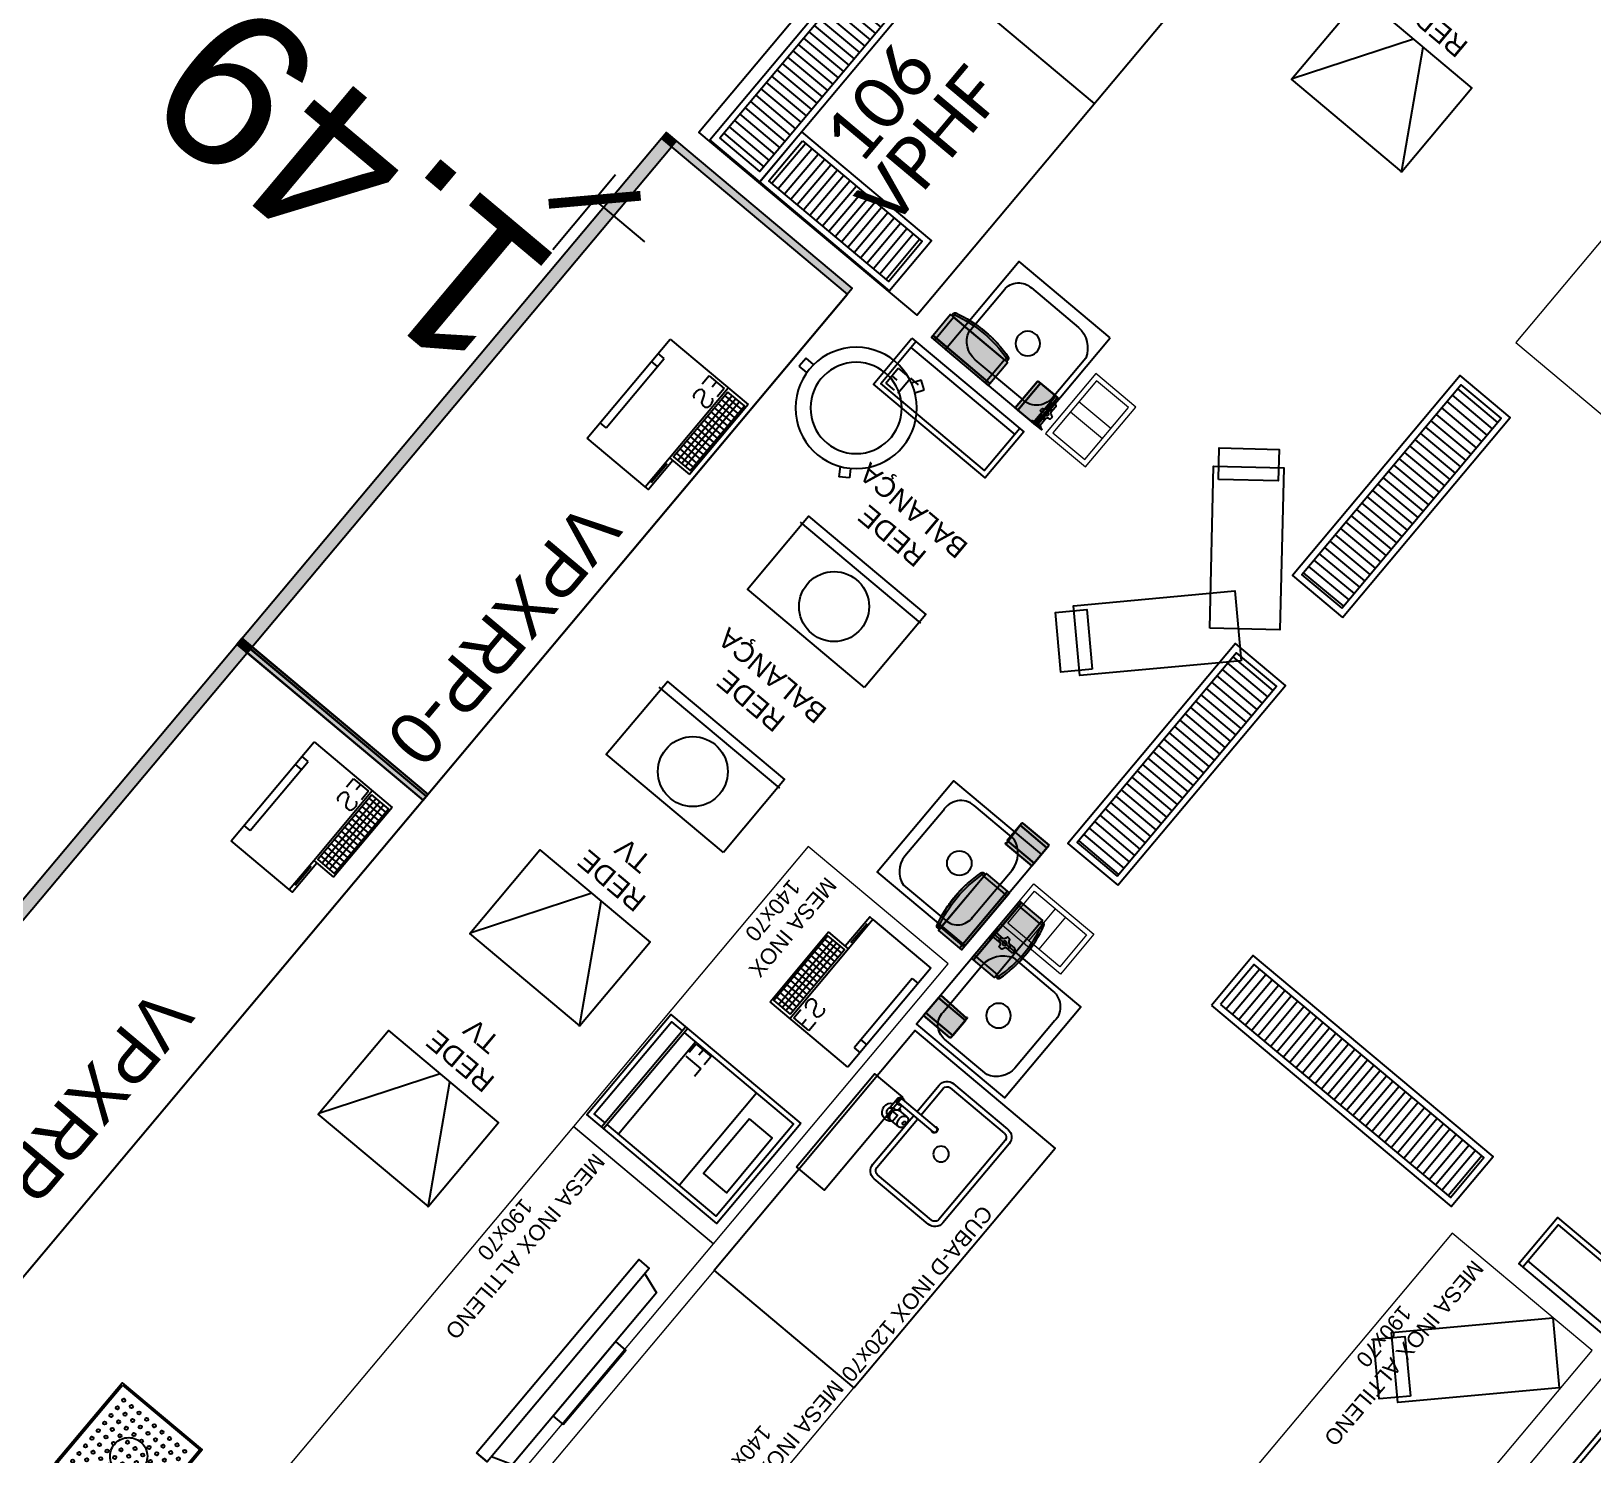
# Model space of a CAD drawing. Header units: metres. Extents: x 822482 to 822767, y 9662202 to 9662512.
# Drawn here: x 822692.39 to 822698.37, y 9662405.03 to 9662410.48 of the extents above; entities that cross this region are included whole.
import ezdxf
from ezdxf.enums import TextEntityAlignment as Align

# ---------------------------------------------------------------- set-up
doc = ezdxf.new("R2010")
doc.units = ezdxf.units.M
doc.linetypes.add('20006_ARQ_1000_3PV$0$CRF-EPL-L-ARQ-PE-BASE TÉRREO-R08$0$XREF - Ampliações.$0$PA-VAL-BASE-TER$0$HIDDEN', pattern=[9.525, 6.35, -3.175])
for name, color, linetype in [('20006_ARQ_1000_3PV$0$ARQ-SAN', 9, 'Continuous'), ('ARQ_NE_EQUIPAMENTOS', 7, 'Continuous'), ('AÇO INOX', 11, 'Continuous'), ('INOX_MOB', 252, 'Continuous')]:
    doc.layers.add(name, color=color, linetype=linetype)
doc.layers.add('20006_ARQ_1400_3PV$0$I-PONTO-ELE', color=114, linetype='Continuous', lineweight=0)
doc.layers.add('ARQ_NE_MOBILIÁRIOS', color=251, linetype='Continuous', lineweight=0)
doc.layers.add('ARQ_NE_COTAS', color=7, linetype='Continuous', true_color=0x000000)
doc.layers.add('ARQ_NE_GRELHAS', color=7, linetype='Continuous', true_color=0x0032c7)
doc.layers.add('ARQ_NE_INOX', color=7, linetype='Continuous', lineweight=0, true_color=0x0032c7)
doc.styles.add('20006_ARQ_1400_3PV$0$ROMANS', font='romans.shx')
doc.styles.add('Arial', font='arial.ttf', dxfattribs={"height": 0.6})
doc.styles.add('Calibri', font='calibri.ttf')
doc.styles.get("Standard").update_dxf_attribs({"font": 'arial.ttf'})
doc.dimstyles.new('1-300', dxfattribs={"dimtxt": 0.6, "dimasz": 0.25, "dimexe": 0.25, "dimexo": 0.25, "dimgap": 0.25, "dimtad": 1, "dimzin": 4, "dimdsep": 46, "dimtxsty": 'Arial', "dimblk": 'ARCHTICK', "dimcen": 0.25, "dimclrd": 256, "dimclre": 256, "dimclrt": 256, "dimadec": 0, "dimazin": 0, "dimtfac": 0.066667, "dimtix": 1, "dimtofl": 0, "dimtmove": 0, "dimatfit": 3, "dimldrblk": 'ARCHTICK', "dimfxl": 0.25, "dimtvp": 1, "dimtolj": 1, "dimtzin": 0, "dimarcsym": 0})

# ---------------------------------------------------------------- blocks, each defined once
blk = doc.blocks.new('20006_ARQ_1400_3PV$0$ILV-014')
at = {"color": 0}
blk.add_lwpolyline([(0, 0.44), (0.455, 0.44), (0.455, 0), (0, 0)], close=True, dxfattribs=at)
blk.add_lwpolyline([(0.0217, 0.3203), (0.0217, 0.1212, 0.464346), (0.114, 0.0432), (0.3417, 0.0432, 0.337648), (0.4295, 0.1102), (0.4295, 0.321, 0.435718), (0.354, 0.392), (0.1184, 0.392, 0.317535), (0.0217, 0.3203, 1.395828)], format="xyb", dxfattribs=at)
blk.add_circle((0.2278, 0.22), 0.0471, dxfattribs=at)
blk = doc.blocks.new('20006_ARQ_1000_3PV$0$GRELHA 40x40 (BARRA CHATA)')
for points in [[(6.7092, -10.21), (7.1092, -10.21), (7.1092, -10.61), (6.7092, -10.61)], [(7.1028, -10.6036), (6.7155, -10.6036), (6.7155, -10.2163), (7.1028, -10.2163)]]:
    blk.add_lwpolyline(points, close=True)
for centre in [(6.7568, -10.2576), (6.7568, -10.2957), (6.7949, -10.2576), (6.7949, -10.2957), (6.833, -10.2576), (6.833, -10.2957), (6.8711, -10.2576), (6.8711, -10.2957), (6.9092, -10.2576), (6.9092, -10.2957), (6.9473, -10.2576), (6.9473, -10.2957), (6.9854, -10.2576), (6.9854, -10.2957), (7.0235, -10.2576), (7.0235, -10.2957), (7.0616, -10.2576), (7.0616, -10.2957), (6.7568, -10.3338), (6.7949, -10.3338), (6.833, -10.3338), (6.8711, -10.3338), (6.9092, -10.3338), (6.9473, -10.3338), (6.9854, -10.3338), (7.0235, -10.3338), (7.0616, -10.3338), (6.7568, -10.3719), (6.7568, -10.41), (6.7949, -10.3719), (6.7949, -10.41), (6.833, -10.3719), (6.833, -10.41), (6.8711, -10.3719), (6.8711, -10.41), (6.9092, -10.3719), (6.9092, -10.41), (6.9473, -10.3719), (6.9473, -10.41), (6.9854, -10.3719), (6.9854, -10.41), (7.0235, -10.3719), (7.0235, -10.41), (7.0616, -10.3719), (7.0616, -10.41), (6.7568, -10.4481), (6.7949, -10.4481), (6.833, -10.4481), (6.8711, -10.4481), (6.9092, -10.4481), (6.9473, -10.4481), (6.9854, -10.4481), (7.0235, -10.4481), (7.0616, -10.4481), (6.7568, -10.4861), (6.7568, -10.5242), (6.7949, -10.4861), (6.7949, -10.5242), (6.833, -10.4861), (6.833, -10.5242), (6.8711, -10.4861), (6.8711, -10.5242), (6.9092, -10.4861), (6.9092, -10.5242), (6.9473, -10.4861), (6.9473, -10.5242), (6.9854, -10.4861), (6.9854, -10.5242), (7.0235, -10.4861), (7.0235, -10.5242), (7.0616, -10.4861), (7.0616, -10.5242), (6.7568, -10.5623), (6.7949, -10.5623), (6.833, -10.5623), (6.8711, -10.5623), (6.9092, -10.5623), (6.9473, -10.5623), (6.9854, -10.5623), (7.0235, -10.5623), (7.0616, -10.5623)]:
    blk.add_circle(centre, 0.00619)
at = {"linetype": '20006_ARQ_1000_3PV$0$CRF-EPL-L-ARQ-PE-BASE TÉRREO-R08$0$XREF - Ampliações.$0$PA-VAL-BASE-TER$0$HIDDEN', "ltscale": 0.5}
blk.add_circle((6.9092, -10.41), 0.0714, dxfattribs=at)
blk = doc.blocks.new('GRELHAS')
at = {"layer": 'ARQ_NE_GRELHAS', "transparency": 33554687}
h = blk.add_hatch(dxfattribs=at)
h.set_pattern_fill('LINE', color=256, scale=0.01, angle=-50.00901, style=0)
h.set_pattern_definition([(90, (629.715153, -57.254082), (-0.03175, 1e-17), [])])
h.paths.add_polyline_path([(672.6585, -128.3202), (671.5085, -128.3202), (671.5085, -128.5202), (672.6585, -128.5202)])
h = blk.add_hatch(dxfattribs=at)
h.set_pattern_fill('LINE', color=256, scale=0.01, angle=39.99099, style=0)
h.set_pattern_definition([(180, (602.21277, -171.185907), (-1e-10, -0.03175), [])])
h.paths.add_polyline_path([(673.2789, -128.4425), (673.2789, -129.3925), (673.4789, -129.3925), (673.4789, -128.4425)])
h = blk.add_hatch(dxfattribs=at)
h.set_pattern_fill('LINE', color=256, scale=0.01, angle=-50.00901, style=0)
h.set_pattern_definition([(90, (633.270477, -61.910276), (-0.03175, 1e-17), [])])
h.paths.add_polyline_path([(676.0139, -129.8264), (675.4139, -129.8264), (675.4139, -129.6264), (676.0139, -129.6264)])
h = blk.add_hatch(dxfattribs=at)
h.set_pattern_fill('LINE', color=256, scale=0.01, angle=39.99099, style=0)
h.set_pattern_definition([(180, (769.137464, 81.037662), (-1e-10, -0.03175), [])])
h.paths.add_polyline_path([(676.2639, -129.6314), (676.0639, -129.6314), (676.0639, -130.9264), (676.2639, -130.9264)])
h = blk.add_hatch(dxfattribs=at)
h.set_pattern_fill('LINE', color=256, scale=0.01, angle=39.99099, style=0)
h.set_pattern_definition([(180, (602.21277, -172.526228), (-1e-10, -0.03175), [])])
h.paths.add_polyline_path([(673.2789, -129.7828), (673.2789, -130.7328), (673.4789, -130.7328), (673.4789, -129.7828)])
for points in [[(672.6835, -128.2952), (671.4835, -128.2952), (671.4835, -128.5452), (672.6835, -128.5452)], [(672.6585, -128.3202), (671.5085, -128.3202), (671.5085, -128.5202), (672.6585, -128.5202)], [(673.2539, -128.4175), (673.2539, -129.4175), (673.5039, -129.4175), (673.5039, -128.4175)], [(673.2789, -128.4425), (673.2789, -129.3925), (673.4789, -129.3925), (673.4789, -128.4425)], [(676.0389, -129.8514), (675.3889, -129.8514), (675.3889, -129.6014), (676.0389, -129.6014)], [(676.0139, -129.8264), (675.4139, -129.8264), (675.4139, -129.6264), (676.0139, -129.6264)], [(676.2889, -129.6014), (676.2889, -130.9514), (676.0389, -130.9514), (676.0389, -129.6014)], [(676.2639, -129.6314), (676.2639, -130.9264), (676.0639, -130.9264), (676.0639, -129.6314)], [(673.2539, -129.7578), (673.2539, -130.7578), (673.5039, -130.7578), (673.5039, -129.7578)], [(673.2789, -129.7828), (673.2789, -130.7328), (673.4789, -130.7328), (673.4789, -129.7828)]]:
    blk.add_lwpolyline(points, close=True, dxfattribs=at)
blk.add_blockref('20006_ARQ_1000_3PV$0$GRELHA 40x40 (BARRA CHATA)', (667.843, -113.8946), dxfattribs=at)
blk = doc.blocks.new('20006_ARQ_1400_3PV$0$IC-001')
at = {"color": 0}
for p, q in [((0.1973, 0.3872), (0.1973, 0.4254)), ((0.1973, 0.4254), (0.2373, 0.4254)), ((0.2373, 0.3872), (0.2373, 0.4254)), ((0.0107, 0.0549), (-0.022, 0.0334)), ((0, 0), (-0.022, 0.0334)), ((0.031, 0.0204), (0, 0)), ((0.4117, 0.0232), (0.4427, 0.0028)), ((0.432, 0.0577), (0.4647, 0.0362)), ((0.4427, 0.0028), (0.4647, 0.0362))]:
    blk.add_line(p, q, dxfattribs=at)
for radius in [0.2325, 0.175]:
    blk.add_circle((0.2204, 0.1553), radius, dxfattribs=at)
blk = doc.blocks.new('20006_ARQ_1400_3PV$0$QMM-063')
at = {"color": 0, "linetype": 'ByBlock'}
blk.add_lwpolyline([(0, -0.23), (0.56, -0.23), (0.56, 0), (0, 0)], close=True, dxfattribs=at)
for points in [[(0.54, -0.23), (0.54, -0.02), (0.02, -0.02), (0.02, -0.23)], [(0.02, -0.2), (0.54, -0.2)]]:
    blk.add_lwpolyline(points, dxfattribs=at)
at = {"layer": '20006_ARQ_1400_3PV$0$I-PONTO-ELE', "style": '20006_ARQ_1400_3PV$0$ROMANS'}
blk.add_text('EL', height=0.075, dxfattribs=at).set_placement((0.0209, -0.1084))
blk = doc.blocks.new('20006_ARQ_1400_3PV$0$B-025')
at = {"color": 0, "linetype": 'ByBlock'}
for p, q in [((0.495, 0), (0, 0)), ((0, 0), (0, -0.39)), ((0.495, -0.29), (0.495, 0)), ((0.4182, -0.03), (0.072, -0.03)), ((0, -0.39), (0.3496, -0.39))]:
    blk.add_line(p, q, dxfattribs=at)
for points in [[(0.072, -0.03), (0.072, 0)], [(0.112, -0.03), (0.112, 0)], [(0.4182, -0.03), (0.4182, 0)], [(0.3496, -0.29), (0, -0.29)], [(0.495, -0.29), (0.3496, -0.29), (0.3496, -0.39)], [(0.3496, -0.3065), (0.495, -0.3065), (0.495, -0.29)], [(0.3731, -0.2979), (0.4687, -0.2979)], [(0.0133, -0.3214), (0.3366, -0.3214)], [(0.0133, -0.34), (0.3366, -0.34)], [(0.0133, -0.3586), (0.3366, -0.3586)], [(0.0301, -0.3824), (0.0301, -0.2996)], [(0.0507, -0.3824), (0.0507, -0.2996)], [(0.0713, -0.3824), (0.0713, -0.2996)], [(0.0919, -0.3824), (0.0919, -0.2996)], [(0.1125, -0.3824), (0.1125, -0.2996)], [(0.1331, -0.3824), (0.1331, -0.2996)], [(0.1537, -0.3824), (0.1537, -0.2996)], [(0.1743, -0.3824), (0.1743, -0.2996)], [(0.195, -0.3824), (0.195, -0.2996)], [(0.2156, -0.3824), (0.2156, -0.2996)], [(0.2362, -0.3824), (0.2362, -0.2996)], [(0.2568, -0.3824), (0.2568, -0.2996)], [(0.2774, -0.3824), (0.2774, -0.2996)], [(0.298, -0.3824), (0.298, -0.2996)], [(0.3186, -0.3824), (0.3186, -0.2996)]]:
    blk.add_lwpolyline(points, dxfattribs=at)
blk.add_lwpolyline([(0.0133, -0.2996), (0.3366, -0.2996), (0.3366, -0.3824), (0.0133, -0.3824)], close=True, dxfattribs=at)
at = {"layer": '20006_ARQ_1400_3PV$0$I-PONTO-ELE', "style": '20006_ARQ_1400_3PV$0$ROMANS'}
blk.add_text('ES', height=0.075, dxfattribs=at).set_placement((-0.0012, -0.2804))
blk = doc.blocks.new('20006_ARQ_1400_3PV$0$QES-011')
at = {"color": 0}
for points in [[(0, 0.14), (0.465, 0.14), (0.465, 0), (0, 0)], [(0.3695, 0), (0.3983, 0), (0.3983, -0.03), (0.3695, -0.03)]]:
    blk.add_lwpolyline(points, close=True, dxfattribs=at)
blk = doc.blocks.new('20006_ARQ_1400_3PV$0$QEM-062')
at = {"color": 0, "linetype": 'ByBlock'}
for points in [[(0, -0.65), (0.5, -0.65), (0.5, 0), (0, 0)], [(0.1127, -0.4884), (0.3866, -0.4884), (0.3866, -0.6023), (0.1127, -0.6023)]]:
    blk.add_lwpolyline(points, close=True, dxfattribs=at)
for points in [[(0.48, -0.0735), (0.48, -0.02), (0.02, -0.02), (0.02, -0.0735)], [(0.5, -0.0735), (0, -0.0735)], [(0.5, -0.0835), (0, -0.0835)], [(0.02, -0.0835), (0.02, -0.63), (0.48, -0.63), (0.48, -0.0835)], [(0.02, -0.1406), (0.48, -0.1406)], [(0.02, -0.4463), (0.48, -0.4463)]]:
    blk.add_lwpolyline(points, dxfattribs=at)
at = {"layer": '20006_ARQ_1400_3PV$0$I-PONTO-ELE', "color": 0, "style": '20006_ARQ_1400_3PV$0$ROMANS'}
blk.add_text('EL', height=0.075, dxfattribs=at).set_placement((0.0116, -0.2223))
blk = doc.blocks.new('_ARCHTICK')
at = {"color": 0, "linetype": 'ByBlock', "const_width": 0.15}
blk.add_lwpolyline([(-0.5, -0.5), (0.5, 0.5)], dxfattribs=at)
blk = doc.blocks.new('*D491')
at = {"layer": 'ARQ_NE_COTAS', "lineweight": -2, "transparency": 16777216}
for p, q in [((311.5398, -249.6203), (311.5398, -249.2456)), ((313.0315, -250.115), (313.0315, -249.2456)), ((311.5398, -249.4956), (311.2898, -249.4956)), ((313.0315, -249.4956), (313.2815, -249.4956))]:
    blk.add_line(p, q, dxfattribs=at)
at = {"layer": 'Defpoints', "color": 0, "transparency": 16777216}
for p in [(311.5398, -249.4956), (311.5398, -249.8703), (313.0315, -250.365, 1469801.8236)]:
    blk.add_point(p, dxfattribs=at)
at = {"layer": 'ARQ_NE_COTAS', "lineweight": -2, "transparency": 16777216, "xscale": 0.25, "yscale": 0.25, "zscale": 0.25}
blk.add_blockref('_ARCHTICK', (311.5398, -249.4956), dxfattribs=at)
at = {"layer": 'ARQ_NE_COTAS', "lineweight": -2, "transparency": 16777216, "xscale": 0.25, "yscale": 0.25, "zscale": 0.25, "rotation": 180}
blk.add_blockref('_ARCHTICK', (313.0315, -249.4956), dxfattribs=at)
at = {"layer": 'ARQ_NE_COTAS', "transparency": 16777216, "insert": (312.2857, -248.9393), "char_height": 0.6, "attachment_point": 5, "style": 'Arial'}
blk.add_mtext('\\A1;1.49', dxfattribs=at)
blk = doc.blocks.new('20006_ARQ_1000_3PV$0$TOALHEIRO ROLÃO 70.208 DRACO_p')
at = {"layer": 'ARQ_NE_EQUIPAMENTOS', "true_color": 0xffffff}
h = blk.add_hatch(color=7, dxfattribs=at)
h.dxf.hatch_style = 1
edge = h.paths.add_edge_path()
edge.add_arc((0.1295, -0.2244), 0.008, 285.43667, 360)
edge.add_line((0.1375, -0.2244), (0.1375, -0.215))
edge.add_line((0.1375, -0.215), (-0.1375, -0.215))
edge.add_line((-0.1375, -0.215), (-0.1375, -0.2244))
edge.add_arc((-0.1295, -0.2244), 0.008, 180, 254.56333)
edge.add_arc((0, 0.2445), 0.4945, 254.56333, 285.43667)
h.paths.add_polyline_path([(-0.1425, -0.1), (0.1425, -0.1), (0.1425, -0.215), (-0.1425, -0.215)])
at = {"layer": 'ARQ_NE_EQUIPAMENTOS'}
for points in [[(-0.1275, -0.1), (-0.1275, -0.215), (-0.1425, -0.215), (-0.1425, -0.1), (0.1425, -0.1), (0.1425, -0.215), (0.1275, -0.215), (-0.1275, -0.215)], [(-0.1425, -0.1), (0.1425, -0.1)], [(0.1425, -0.1095), (-0.1425, -0.1095)], [(-0.1425, -0.11), (0.1425, -0.11)], [(0.1275, -0.215), (0.1275, -0.1)], [(-0.1295, -0.2155), (-0.1295, -0.2244)], [(-0.0567, -0.2155), (-0.0567, -0.215)], [(-0.0507, -0.2155), (-0.0507, -0.215)], [(-0.0357, -0.2155), (-0.0357, -0.215)], [(-0.0309, -0.2155), (-0.0309, -0.215)], [(-0.0254, -0.2155), (-0.0254, -0.215)], [(-0.0146, -0.2155), (-0.0146, -0.215)], [(-0.0135, -0.2155), (-0.0135, -0.215)], [(-0.0121, -0.2155), (-0.0121, -0.215)], [(-0.0014, -0.2155), (-0.0014, -0.215)], [(0.003, -0.2155), (0.003, -0.215)], [(0.0137, -0.2155), (0.0137, -0.215)], [(0.0162, -0.2155), (0.0162, -0.215)], [(0.03, -0.2155), (0.03, -0.215)], [(0.0413, -0.2155), (0.0413, -0.215)], [(0.0447, -0.2155), (0.0447, -0.215)], [(0.0585, -0.2155), (0.0585, -0.215)], [(0.0722, -0.2155), (0.0722, -0.215)], [(0.1295, -0.2244), (0.1295, -0.2155)], [(-0.0567, -0.2472), (-0.0567, -0.2467)], [(-0.0309, -0.2495), (-0.0309, -0.249)], [(-0.0135, -0.2503), (-0.0135, -0.2498)], [(-0.0121, -0.2504), (-0.0121, -0.2499)], [(-0.0014, -0.2505), (-0.0014, -0.25)], [(0.003, -0.2505), (0.003, -0.25)], [(0.0137, -0.2503), (0.0137, -0.2498)], [(0.03, -0.2496), (0.03, -0.2491)], [(0.0585, -0.247), (0.0585, -0.2465)]]:
    blk.add_lwpolyline(points, dxfattribs=at)
at = {"layer": 'ARQ_NE_EQUIPAMENTOS', "linetype": 'Continuous', "flags": 128}
for points in [[(0.1375, -0.2155), (0.1295, -0.2155), (-0.1295, -0.2155), (-0.1375, -0.2155), (-0.1375, -0.2244), (-0.1295, -0.2244), (-0.1299, -0.226), (-0.1303, -0.2274), (-0.1307, -0.2287), (-0.131, -0.2299), (-0.1313, -0.2309), (-0.1315, -0.2316), (-0.1316, -0.232), (-0.1316, -0.2322)], [(0.1375, -0.215), (0.1375, -0.2244), (0.1295, -0.2244), (0.1299, -0.226), (0.1303, -0.2274), (0.1307, -0.2287), (0.131, -0.2299), (0.1313, -0.2309), (0.1315, -0.2316), (0.1316, -0.232), (0.1316, -0.2322)]]:
    blk.add_lwpolyline(points, dxfattribs=at)
at = {"layer": 'ARQ_NE_EQUIPAMENTOS', "linetype": 'Continuous'}
for points in [[(-0.1375, -0.2244, 0.337331), (-0.1316, -0.2322, 0.135531), (0.1316, -0.2322, 0.337331), (0.1375, -0.2244)], [(-0.0567, -0.2472, 0.00304), (-0.0507, -0.2479)], [(-0.0507, -0.2474), (-0.0507, -0.2479, 0.007629), (-0.0357, -0.2492), (-0.0357, -0.2487)], [(-0.0309, -0.2495, 0.002799), (-0.0254, -0.2498)], [(-0.0254, -0.2493), (-0.0254, -0.2498, 0.005429), (-0.0146, -0.2503), (-0.0146, -0.2498)], [(-0.0194, -0.2501, 0.002997), (-0.0135, -0.2503)], [(-0.0121, -0.2504, 0.0054), (-0.0014, -0.2505, 0.002224), (0.003, -0.2505, 0.005397), (0.0137, -0.2503)], [(0.0162, -0.2497), (0.0162, -0.2502, 0.006989), (0.03, -0.2496, 0.005716), (0.0413, -0.2488), (0.0413, -0.2483)], [(0.0447, -0.248), (0.0447, -0.2485, 0.007007), (0.0585, -0.247, 0.006966), (0.0722, -0.2452), (0.0722, -0.2447)]]:
    blk.add_lwpolyline(points, format="xyb", dxfattribs=at)
at = {"layer": 'ARQ_NE_EQUIPAMENTOS'}
blk.add_lwpolyline([(-0.1295, -0.2244, 0.135531), (0.1295, -0.2244)], format="xyb", dxfattribs=at)
blk = doc.blocks.new('*U371')
blk.add_blockref('20006_ARQ_1000_3PV$0$TOALHEIRO ROLÃO 70.208 DRACO_p', (0, 0))
blk = doc.blocks.new('*U297')
at = {"true_color": 0xffffff}
h = blk.add_hatch(color=7, dxfattribs=at)
h.dxf.hatch_style = 1
edge = h.paths.add_edge_path()
edge.add_line((-0.0515, 0), (0.0515, 0))
edge.add_line((0.0515, 0), (0.0515, -0.13))
edge.add_arc((0.0465, -0.13), 0.005, 270, 360, ccw=False)
edge.add_line((0.0465, -0.135), (-0.0465, -0.135))
edge.add_arc((-0.0465, -0.13), 0.005, 180, 270, ccw=False)
edge.add_line((-0.0515, -0.13), (-0.0515, 0))
at = {"layer": '20006_ARQ_1000_3PV$0$ARQ-SAN', "lineweight": 30}
blk.add_lwpolyline([(-0.0515, 0), (0.0515, 0), (0.0515, -0.13, -0.414214), (0.0465, -0.135), (-0.0465, -0.135, -0.414214), (-0.0515, -0.13)], format="xyb", close=True, dxfattribs=at)
blk.add_lwpolyline([(-0.038, 0), (0.038, 0), (0.038, -0.135), (-0.038, -0.135)], close=True, dxfattribs=at)
blk = doc.blocks.new('*U384')
at = {"layer": 'ARQ_NE_INOX'}
blk.add_lwpolyline([(1.2, -0.7), (0, -0.7), (0, 0), (1.2, 0)], close=True, dxfattribs=at)
blk = doc.blocks.new('*U393')
at = {"layer": 'ARQ_NE_INOX'}
blk.add_lwpolyline([(1.4, -0.7), (0, -0.7), (0, 0), (1.4, 0)], close=True, dxfattribs=at)
blk = doc.blocks.new('SUPORTE DE MANGUEIRA')
at = {"layer": 'ARQ_NE_INOX', "linetype": 'Continuous'}
for points in [[(1529.799, 941.8477), (1529.799, 941.5477), (1529.999, 941.5477), (1529.999, 941.8477), (1529.799, 941.8477)], [(1529.819, 941.6727), (1529.979, 941.6727), (1529.979, 941.7227), (1529.819, 941.7227), (1529.819, 941.6727)]]:
    blk.add_lwpolyline(points, dxfattribs=at)
blk.add_lwpolyline([(1529.819, 941.8277), (1529.819, 941.5677), (1529.979, 941.5677), (1529.979, 941.8277)], close=True, dxfattribs=at)
blk = doc.blocks.new('KHG')
at = {"layer": 'ARQ_NE_EQUIPAMENTOS', "color": 18, "true_color": 0x000000}
for points in [[(419278.65, 29207.2), (419278.65, 29210.42, 0.087472), (419278.64, 29210.47), (419278.37, 29211.2, 0.315291), (419278.23, 29211.3), (419277.99, 29211.3), (419277.99, 29208.8), (419277.99, 29206.3), (419278.23, 29206.3, 0.315301), (419278.37, 29206.4), (419278.65, 29207.15)], [(419284.6, 29206.38, -0.127893), (419283.34, 29206.38, -0.321173), (419283.27, 29206.47, 0.371886), (419281.64, 29208.1, -0.321173), (419281.55, 29208.17, -0.127893), (419281.55, 29209.43, -0.321173), (419281.64, 29209.5, 0.371881), (419283.27, 29211.13, -0.321173), (419283.34, 29211.22, -0.127893), (419284.6, 29211.22, -0.321173), (419284.67, 29211.13, 0.371886), (419286.3, 29209.5, -0.321173), (419286.39, 29209.43, -0.127893), (419286.39, 29208.17, -0.321173), (419286.3, 29208.1, 0.371886), (419284.67, 29206.47, -0.321173)], [(419283.97, 29207.95, -1), (419283.97, 29209.65, -1)]]:
    blk.add_lwpolyline(points, format="xyb", close=True, dxfattribs=at)
blk.add_lwpolyline([(419278.65, 29207.2), (419278.68, 29207.2, 0.388921), (419278.88, 29207.38), (419278.9, 29207.55), (419278.9, 29210.05), (419278.88, 29210.22, 0.388902), (419278.68, 29210.4), (419278.65, 29210.4)], format="xyb", dxfattribs=at)
for points in [[(419278.9, 29209.86), (419282.58, 29209.86)], [(419282.58, 29207.74), (419278.9, 29207.74)], [(419281.93, 29207.74), (419281.81, 29207.74)], [(419285.4, 29209.86), (419288.07, 29209.86), (419288.29, 29209.82), (419288.49, 29209.72), (419288.66, 29209.55), (419288.79, 29209.33), (419288.88, 29209.07), (419288.9, 29208.8), (419288.88, 29208.53), (419288.79, 29208.27), (419288.66, 29208.05), (419288.49, 29207.88), (419288.29, 29207.78), (419288.07, 29207.74), (419285.4, 29207.74)]]:
    blk.add_lwpolyline(points, dxfattribs=at)
blk = doc.blocks.new('*U395')
at = {"layer": 'ARQ_NE_INOX'}
blk.add_lwpolyline([(1.4, -0.7), (0, -0.7), (0, 0), (1.4, 0)], close=True, dxfattribs=at)
blk = doc.blocks.new('*U392')
at = {"layer": 'ARQ_NE_INOX'}
blk.add_lwpolyline([(1.9, -0.7), (0, -0.7), (0, 0), (1.9, 0)], close=True, dxfattribs=at)
blk = doc.blocks.new('pia')
for p, q in [((198160.95, 321088.91), (198160.93, 321049.41)), ((198162.95, 321088.91), (198162.93, 321049.41)), ((198164.95, 321092.91), (198191.95, 321092.89)), ((198164.95, 321090.91), (198191.95, 321090.89)), ((198193.94, 321075.64), (198193.95, 321088.89)), ((198195.94, 321075.64), (198195.95, 321088.89)), ((198203.35, 321073.63), (198186.35, 321073.65)), ((198203.36, 321075.63), (198186.36, 321075.65)), ((198193.93, 321049.39), (198193.94, 321073.64)), ((198195.94, 321069.88), (198195.94, 321073.64)), ((198201.39, 321071.64), (198197.63, 321071.64)), ((198201.85, 321073.64), (198201.85, 321071.55)), ((198203.35, 321070.88), (198202.65, 321070.89)), ((198204.85, 321074.63), (198204.85, 321070.28)), ((198195.93, 321049.39), (198195.94, 321068.4)), ((198201.39, 321066.64), (198197.63, 321066.64)), ((198203.35, 321067.38), (198202.65, 321067.39)), ((198164.93, 321047.41), (198191.93, 321047.39)), ((198164.93, 321045.41), (198191.93, 321045.39))]:
    blk.add_line(p, q)
for points in [[(198197.63, 321071.64, 0.133256), (198196.99, 321071.47, 0.106756), (198196.38, 321070.91, 0.082828), (198196, 321070.13, 0.071352), (198195.86, 321069.14, 0.071352), (198196, 321068.15, 0.082828), (198196.38, 321067.37, 0.106756), (198196.98, 321066.81, 0.133256), (198197.63, 321066.64, 0.133256), (198198.27, 321066.81, 0.106756), (198198.88, 321067.37, 0.082828), (198199.25, 321068.15, 0.071352), (198199.4, 321069.14, 0.071352), (198199.25, 321070.13, 0.082828), (198198.88, 321070.91, 0.106756), (198198.27, 321071.46, 0.133256)], [(198196.88, 321068.39, 0.133256), (198197.07, 321068.44, 0.106756), (198197.25, 321068.61, 0.082828), (198197.37, 321068.84, 0.071352), (198197.41, 321069.14, 0.071352), (198197.37, 321069.44, 0.082828), (198197.25, 321069.67, 0.106756), (198197.07, 321069.84, 0.133256), (198196.88, 321069.89, 0.133256), (198196.69, 321069.84, 0.106756), (198196.5, 321069.67, 0.082828), (198196.39, 321069.44, 0.071352), (198196.35, 321069.14, 0.071352), (198196.39, 321068.84, 0.082828), (198196.5, 321068.61, 0.106756), (198196.69, 321068.44, 0.133256)]]:
    blk.add_lwpolyline(points, format="xyb", close=True)
blk.add_lwpolyline([(198201.39, 321066.64, 0.133256), (198202.03, 321066.81, 0.106756), (198202.64, 321067.37, 0.082828), (198203.01, 321068.14, 0.071352), (198203.16, 321069.14, 0.071352), (198203.01, 321070.13, 0.082828), (198202.64, 321070.9, 0.106756), (198202.03, 321071.46, 0.133256), (198201.39, 321071.64, 0.133256)], format="xyb")
blk.add_circle((198178.44, 321069.15), 3)
for centre, radius, start, end in [((198164.95, 321088.91), 4, 89.961, 179.961), ((198164.95, 321088.91), 2, 89.98898, 179.961), ((198191.95, 321088.89), 4, 359.961, 89.961), ((198191.95, 321088.89), 2, 359.961, 89.961), ((198186.35, 321074.65), 1.25, 53.0911, 306.8309), ((198186.35, 321074.65), 1, 89.96112, 269.96112), ((198203.35, 321069.13), 3.5, 115.33793, 134.37631), ((198203.35, 321069.13), 3.5, 225.54569, 64.58407), ((198203.35, 321074.63), 1.5, 221.77132, 138.15069), ((198203.35, 321074.63), 1, 269.96121, 89.96121), ((198203.35, 321069.13), 1.75, 30.96372, 89.961), ((198203.35, 321069.13), 1.75, 269.961, 24.58098), ((198205.85, 321070.28), 1, 179.961, 204.58098), ((198164.93, 321049.41), 4, 179.961, 269.961), ((198164.93, 321049.41), 2, 179.961, 269.961), ((198191.93, 321049.39), 4, 269.961, 359.961), ((198191.93, 321049.39), 2, 269.961, 359.961)]:
    blk.add_arc(centre, radius, start, end)
blk = doc.blocks.new('*U382')
at = {"layer": 'INOX_MOB'}
blk.add_lwpolyline([(1.2, -0.7), (0, -0.7), (0, 0), (1.2, 0)], close=True, dxfattribs=at)
at = {"layer": 'INOX_MOB', "xscale": 0.01, "yscale": 0.01, "zscale": 0.01, "rotation": 90.02912588186452}
blk.add_blockref('pia', (3211.9974, -1980.5316), dxfattribs=at)
blk = doc.blocks.new('20006_ARQ_1400_3PV$0$TV')
at = {"color": 0, "transparency": 33554687}
for points in [[(0, 0), (0, 0.968), (0.0532, 0.968)], [(0, 0.968), (0.0532, 0.968), (0.0532, 0)], [(0.0532, 0.9406), (0.1345, 0.9133), (0.1345, 0.0547)], [(0, 0), (0.0532, 0), (0, 0)], [(0.0532, 0.0274), (0.1345, 0.0547)]]:
    blk.add_lwpolyline(points, dxfattribs=at)
blk.add_lwpolyline([(0.1854, 0.2974), (0.1854, 0.6706), (0.1345, 0.6706), (0.1345, 0.2974)], close=True, dxfattribs=at)
blk = doc.blocks.new('A$C8f1b9c42')
at = {"layer": 'ARQ_NE_EQUIPAMENTOS', "transparency": 33554687}
for points in [[(311.4951, -244.8303), (311.4451, -244.8303), (311.4451, -247.3303), (311.4951, -247.3303)], [(311.4451, -247.3091), (310.5651, -247.3091), (310.5651, -247.3391), (311.4451, -247.3391)], [(311.4451, -247.3091), (310.5651, -247.3091), (310.5651, -247.3391), (311.4451, -247.3391)], [(311.4451, -247.3103), (310.5651, -247.3103), (310.5651, -247.3403), (311.4451, -247.3403)], [(311.4951, -247.3103), (311.4451, -247.3103), (311.4451, -247.3403), (311.4951, -247.3403)], [(311.4951, -247.3403), (311.4451, -247.3403), (311.4451, -249.8403), (311.4951, -249.8403)], [(311.4451, -249.8403), (310.5651, -249.8403), (310.5651, -249.8703), (311.4451, -249.8703)], [(311.4951, -249.8403), (311.4451, -249.8403), (311.4451, -249.8703), (311.4951, -249.8703)]]:
    blk.add_hatch(color=256, dxfattribs=at).paths.add_polyline_path(points)
for points in [[(310.5651, -241.0291), (310.5651, -249.8391)], [(310.5651, -241.0291), (310.5651, -249.8391)], [(310.5651, -241.0303), (310.5651, -249.8403)], [(311.4451, -241.0303), (311.4451, -249.8403)], [(311.4951, -249.8403), (311.4951, -241.0303)], [(310.5651, -247.3391), (311.4951, -247.3391), (311.4951, -247.3091), (310.5651, -247.3091), (310.5651, -247.3391), (311.4951, -247.3391)], [(311.4951, -247.3091), (310.5651, -247.3091)], [(310.5651, -247.3391), (311.4951, -247.3391), (311.4951, -247.3091), (310.5651, -247.3091), (310.5651, -247.3391), (311.4951, -247.3391)], [(311.4951, -247.3091), (310.5651, -247.3091)], [(310.5651, -247.3403), (311.4951, -247.3403), (311.4951, -247.3103), (310.5651, -247.3103), (310.5651, -247.3403), (311.4951, -247.3403)], [(311.4951, -247.3103), (310.5651, -247.3103)], [(310.5651, -247.3291), (311.4951, -247.3291)], [(310.5651, -247.3291), (311.4951, -247.3291)], [(310.5651, -247.3303), (311.4951, -247.3303)], [(311.4951, -249.8403), (310.5651, -249.8403), (310.5651, -249.8703), (311.4951, -249.8703), (311.4951, -249.8403), (310.5651, -249.8403)], [(311.4451, -249.8703), (311.4451, -249.8403)], [(310.3098, -251.0098), (311.3998, -251.0098)], [(310.3098, -251.0098), (311.3998, -251.0098)]]:
    blk.add_lwpolyline(points, dxfattribs=at)
blk.add_lwpolyline([(311.3998, -253.6598), (311.3998, -249.9498), (310.3098, -249.9498), (310.3098, -253.6598)], close=True, dxfattribs=at)
blk.add_lwpolyline([(311.3998, -253.6598), (311.3998, -249.9498), (310.3098, -249.9498), (310.3098, -253.6598)], close=True, dxfattribs=at)
for name, p, rotation in [('20006_ARQ_1400_3PV$0$TV', (308.8002, -245.5243), 180.0000000035784), ('20006_ARQ_1400_3PV$0$QES-011', (308.4248, -247.1535), 270), ('20006_ARQ_1400_3PV$0$ILV-014', (309.0548, -248.6736), 90), ('20006_ARQ_1400_3PV$0$ILV-014', (309.0548, -248.6736), 90)]:
    blk.add_blockref(name, p, dxfattribs=dict(at, rotation=rotation))
for name, p, xscale, rotation in [('20006_ARQ_1400_3PV$0$B-025', (311.0275, -247.2129), -1, 270.0067292843322), ('20006_ARQ_1400_3PV$0$QEM-062', (309.3094, -247.2908), -0.9999999999999999, 269.9999994234479), ('20006_ARQ_1400_3PV$0$B-025', (308.6593, -247.5725), -0.9999999999999999, 90.00672870420875), ('20006_ARQ_1400_3PV$0$ILV-014', (308.124, -248.3226), -1, 270), ('20006_ARQ_1400_3PV$0$ILV-014', (308.124, -248.3226), -1, 270), ('20006_ARQ_1400_3PV$0$QMM-063', (305.6458, -248.8785), -0.9999999999999999, 180.0000000035787), ('20006_ARQ_1400_3PV$0$B-025', (310.9748, -249.2723), -1, 270.0067292843322), ('20006_ARQ_1400_3PV$0$IC-001', (310.1039, -249.7488), -1, 270), ('20006_ARQ_1400_3PV$0$QMM-063', (310.2675, -249.6411), -0.9999999999999998, 359.9999999999999), ('20006_ARQ_1400_3PV$0$ILV-014', (309.6862, -249.9203), -0.9999999999999999, 180.0000000035787), ('20006_ARQ_1400_3PV$0$ILV-014', (309.6862, -249.9203), -0.9999999999999999, 180.0000000035787), ('20006_ARQ_1400_3PV$0$ILV-014', (309.6862, -249.9203), -0.9999999999999999, 180.0000000035787), ('20006_ARQ_1400_3PV$0$ILV-014', (309.6862, -249.9203), -0.9999999999999999, 180.0000000035787)]:
    blk.add_blockref(name, p, dxfattribs=dict(at, xscale=xscale, rotation=rotation))
blk.add_blockref('20006_ARQ_1400_3PV$0$QEM-062', (305.0539, -247.9306), dxfattribs=at)
at = {"layer": 'ARQ_NE_EQUIPAMENTOS'}
for name, p, xscale, rotation in [('*U297', (308.5647, -247.9613), -1, 270.028594283696), ('*U371', (308.5149, -248.3394), -1, 89.97140208440351), ('*U371', (310.0694, -249.8204), -0.9999999999999998, 359.9714020349351)]:
    blk.add_blockref(name, p, dxfattribs=dict(at, xscale=xscale, rotation=rotation))
for name, p, rotation in [('*U371', (308.6647, -248.3394), 270.0285942836961), ('*U297', (308.6149, -248.6684), 89.97140208440355), ('*U297', (309.7404, -249.9204), 359.9714020349351)]:
    blk.add_blockref(name, p, dxfattribs=dict(at, rotation=rotation))
at = {"layer": 'ARQ_NE_EQUIPAMENTOS', "transparency": 33554687, "yscale": 0.01, "zscale": 0.01}
for p, xscale, rotation in [((4501.3446, -540.4106), -0.01, 359.9999999424594), ((17.5982, 3942.8595), 0.01, 270.0000002926242)]:
    blk.add_blockref('KHG', p, dxfattribs=dict(at, xscale=xscale, rotation=rotation))
at = {"layer": 'ARQ_NE_GRELHAS', "linetype": 'Continuous', "transparency": 33554687}
blk.add_blockref('GRELHAS', (-364.9391, -120.3538), dxfattribs=at)
at = {"layer": 'ARQ_NE_MOBILIÁRIOS', "transparency": 33554687}
for name, p, xscale, rotation in [('*U392', (309.3193, -246.7223), -0.9999999999999998, 270.0000006333877), ('*U393', (308.5518, -246.6455), -0.9999999999999998, 270.0000006333877), ('*U382', (308.5518, -247.8455), -0.9999999999999999, 270.0000000130663), ('*U392', (306.4761, -248.5733), -0.9999999999999998, 270.0000006333877), ('*U395', (309.3193, -248.1223), -0.9999999999999998, 270.0000006333877), ('*U393', (308.4833, -252.7452), -0.9999999999999998, 270.0000006333877)]:
    blk.add_blockref(name, p, dxfattribs=dict(at, xscale=xscale, rotation=rotation))
at = {"layer": 'ARQ_NE_MOBILIÁRIOS', "transparency": 33554687, "rotation": 180}
blk.add_blockref('*U384', (305.6788, -248.5812), dxfattribs=at)
at = {"layer": 'AÇO INOX', "linetype": 'Continuous', "xscale": -1, "rotation": 270.0000001747344}
blk.add_blockref('SUPORTE DE MANGUEIRA', (-633.2829, -1778.3678), dxfattribs=at)
blk.add_blockref('SUPORTE DE MANGUEIRA', (-633.2829, -1778.3678), dxfattribs=at)
at = {"layer": 'AÇO INOX', "linetype": 'Continuous', "rotation": 6.034924078959393e-08}
blk.add_blockref('SUPORTE DE MANGUEIRA', (-1220.359, -1191.768), dxfattribs=at)
blk.add_blockref('SUPORTE DE MANGUEIRA', (-1220.359, -1191.768), dxfattribs=at)
at = {"layer": 'ARQ_NE_EQUIPAMENTOS', "transparency": 33554687}
for s, rotation, style, p in [('VPXRP-0', 90, 'Arial', (310.8961, -245.5142)), ('VPXRP-0', 90, 'Arial', (310.8961, -245.5142)), ('VPXRP-0', 90, 'Arial', (310.8376, -247.9952)), ('VPXRP-0', 90, 'Arial', (310.8376, -247.9952)), ('VPHF', 270, 'Calibri', (310.5925, -250.4792)), ('VPHF', 270, 'Calibri', (310.5925, -250.4792)), ('106', 270, 'Calibri', (310.8427, -250.4814)), ('106', 270, 'Calibri', (310.8427, -250.4814))]:
    blk.add_text(s, height=0.2, rotation=rotation, dxfattribs=dict(at, style=style)).set_placement(p, align=Align.CENTER)
at = {"layer": 'ARQ_NE_MOBILIÁRIOS', "transparency": 33554687, "char_height": 0.06, "attachment_point": 5, "rotation": 90, "style": 'Arial'}
for s, insert, width in [('MESA INOX ALTILENO\\P140x70', (307.9569, -246.174), 0.908935), ('MESA INOX ALTILENO\\P190x70', (309.216, -246.2508), 0.908935), ('CUBA-D INOX 120x70', (307.899, -247.0771), 1.002301), ('MESA INOX ALTILENO\\P190x70', (306.3727, -248.1019), 0.908935), ('MESA INOX\\P140x70', (309.216, -247.8474), 0.908935)]:
    blk.add_mtext(s, dxfattribs=dict(at, insert=insert, width=width))
at = {"layer": 'ARQ_NE_COTAS'}
dim = blk.add_linear_dim(base=(311.5398, -249.4956), p1=(313.0315, -250.365, 1469801.8236), p2=(311.5398, -249.8703), dimstyle='1-300', dxfattribs=at)
dim.commit()
dim.dimension.update_dxf_attribs({"geometry": '*D491', "text_midpoint": (312.2857, -248.9393)})

msp = doc.modelspace()

# ---------------------------------------------------------------- linework, layer by layer
at = {"layer": 'ARQ_NE_COTAS', "color": 30, "true_color": 0xf8991e}
for p, q in [((822697.6853, 9662410.4523), (822697.2198, 9662410.2997)), ((822697.639, 9662409.9412), (822697.7223, 9662410.4212)), ((822694.5354, 9662407.1779), (822694.0699, 9662407.0254)), ((822694.4891, 9662406.6669), (822694.5724, 9662407.1469)), ((822693.9548, 9662406.4858), (822693.4893, 9662406.3333)), ((822693.9086, 9662405.9747), (822693.9919, 9662406.4547))]:
    msp.add_line(p, q, dxfattribs=at)
at = {"layer": 'ARQ_NE_COTAS', "color": 5}
for p, q in [((822695.7974, 9662408.2132), (822695.3355, 9662408.6007)), ((822695.2562, 9662407.5807), (822694.7943, 9662407.9682))]:
    msp.add_line(p, q, dxfattribs=at)
at = {"layer": 'ARQ_NE_COTAS', "color": 30, "true_color": 0xf8991e}
for points in [[(822697.6403, 9662409.9438), (822697.2182, 9662410.2979), (822697.4871, 9662410.6185), (822697.9092, 9662410.2644)], [(822694.4904, 9662406.6695), (822694.0683, 9662407.0236), (822694.3372, 9662407.3441), (822694.7593, 9662406.9901)], [(822693.9099, 9662405.9774), (822693.4877, 9662406.3314), (822693.7567, 9662406.652), (822694.1788, 9662406.2979)]]:
    msp.add_lwpolyline(points, close=True, dxfattribs=at)
at = {"layer": 'ARQ_NE_COTAS', "color": 1}
for points in [[(822696.9374, 9662408.7644), (822696.9403, 9662408.8848), (822697.1698, 9662408.8794), (822697.167, 9662408.759)], [(822696.9044, 9662408.1942), (822696.9189, 9662408.8146), (822697.1878, 9662408.8084), (822697.1733, 9662408.1879)], [(822697.0243, 9662408.0688), (822696.4062, 9662408.0124), (822696.3818, 9662408.2803), (822696.9999, 9662408.3367)], [(822696.4541, 9662408.0366), (822696.3341, 9662408.0257), (822696.3132, 9662408.2543), (822696.4332, 9662408.2653)], [(822698.2436, 9662405.283), (822697.6255, 9662405.2266), (822697.6011, 9662405.4945), (822698.2192, 9662405.5509)], [(822697.6733, 9662405.2508), (822697.5534, 9662405.2399), (822697.5325, 9662405.4685), (822697.6525, 9662405.4794)]]:
    msp.add_lwpolyline(points, close=True, dxfattribs=at)
at = {"layer": 'ARQ_NE_COTAS', "color": 5}
for points in [[(822695.5814, 9662407.9673), (822695.1328, 9662408.3436), (822695.367, 9662408.6228), (822695.8156, 9662408.2465)], [(822695.0401, 9662407.3348), (822694.5915, 9662407.7111), (822694.8258, 9662407.9903), (822695.2744, 9662407.614)]]:
    msp.add_lwpolyline(points, close=True, dxfattribs=at)
for centre in [(822695.4644, 9662408.2769), (822694.9231, 9662407.6444)]:
    msp.add_circle(centre, 0.1341, dxfattribs=at)

# ---------------------------------------------------------------- block references
at = {"ltscale": 10, "rotation": 140.0090103764572}
msp.add_blockref('A$C8f1b9c42', (822772.889, 9662018.4697), dxfattribs=at)

# ---------------------------------------------------------------- texts
at = {"layer": 'ARQ_NE_COTAS', "color": 30, "true_color": 0xf8991e, "char_height": 0.07625, "attachment_point": 1, "rotation": 140.00901}
for insert in [(822697.7496, 9662410.4607), (822694.5997, 9662407.1863), (822694.0191, 9662406.4942)]:
    msp.add_mtext_dynamic_manual_height_columns('\\pxqc;REDE\\PTV', width=0.031945, gutter_width=0.3812, heights=[0], dxfattribs=dict(at, insert=insert))
at = {"layer": 'ARQ_NE_COTAS', "color": 5, "char_height": 0.07625, "attachment_point": 1, "rotation": 140.00901}
for insert in [(822695.6744, 9662408.5077), (822695.1332, 9662407.8752)]:
    msp.add_mtext_dynamic_manual_height_columns('\\pxqc;REDE\\PBALANÇA', width=0.031945, gutter_width=0.3812, heights=[0], dxfattribs=dict(at, insert=insert))

doc.saveas('drawing.dxf')
